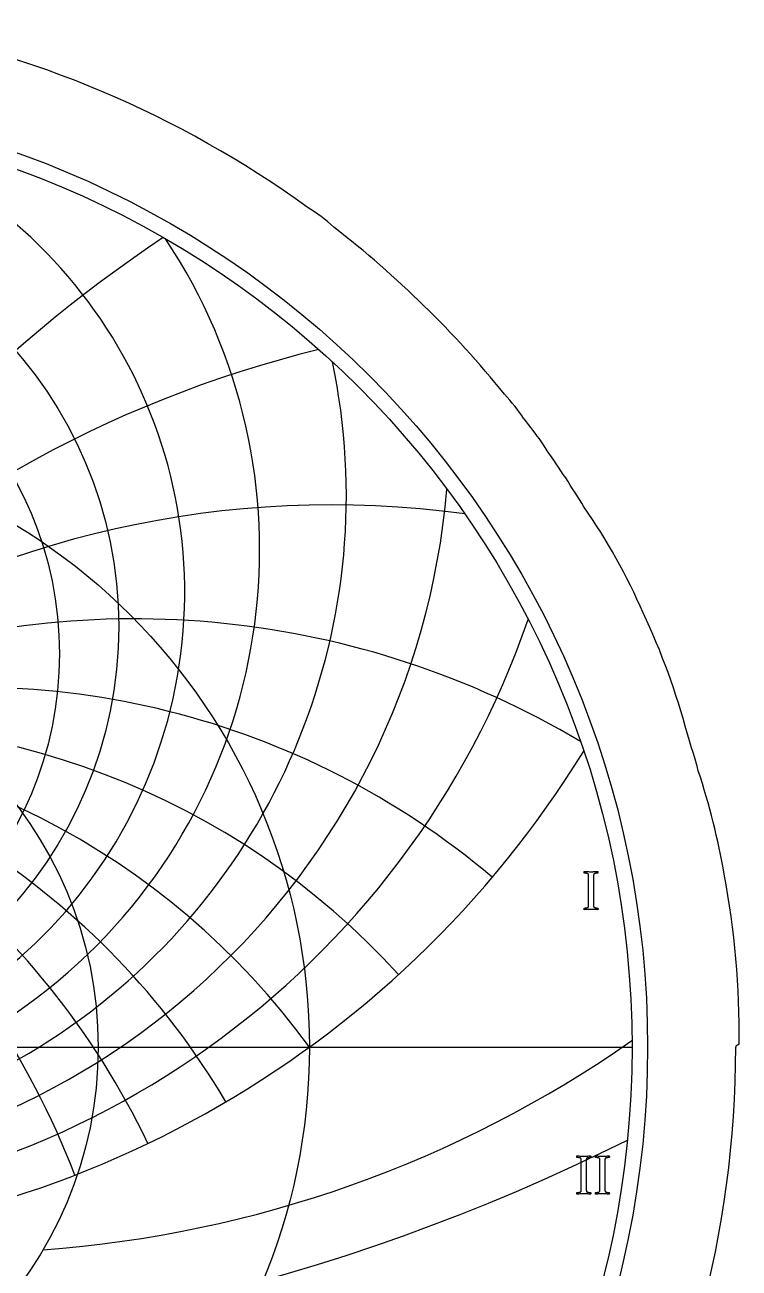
# Model space of a CAD drawing. Header units: millimetres. Extents: x -76 to 76, y -76 to 86.
# Drawn here: x 23.9 to 76.2, y -16.2 to 74.9 of the extents above; entities that cross this region are included whole.
import ezdxf

# ---------------------------------------------------------------- set-up
doc = ezdxf.new("R2010")
doc.units = ezdxf.units.MM
for name, color, linetype in [('CUT_OUTER', 1, 'Continuous'), ('ENGRAVE', 7, 'Continuous'), ('ENGRAVE_FINE', 8, 'Continuous'), ('GUIDE', 3, 'Continuous'), ('TEXT', 5, 'Continuous')]:
    doc.layers.add(name, color=color, linetype=linetype)

msp = doc.modelspace()

# ---------------------------------------------------------------- linework, layer by layer
at = {"layer": 'CUT_OUTER'}
for points in [[(61.7514, 44.3469), (62.1255, 43.7768), (62.1364, 43.7614)], [(76.24, 0.2304), (76.237, 0.2282), (75.9998, 0.0698), (76, 0)]]:
    msp.add_lwpolyline(points, dxfattribs=at)
for centre, radius, start, end in [((0.0015, 0.0052), 75.9946, 54.04621, 80.156711), ((39.0408, 52.0544), 10.9896, 46.768228, 59.48767), ((0.0238, 0.0226), 75.9672, 39.002193, 52.215806), ((48.7774, 38.2937), 14.0254, 33.421372, 42.852064), ((639.536, 483.7868), 725.9081, 217.0895539, 217.2551688), ((0.204, 0.139), 75.7532, 31.376795, 35.159114), ((28.931, 14.4551), 43.8587, 23.299138, 34.951529), ((22.9455, 9.8522), 51.2104, 14.805387, 25.380725), ((0.3681, 0.1103), 75.6158, 15.438981, 17.571434), ((21.7456, 3.2708), 54.2327, 9.97175, 18.233953), ((13.0817, 1.0018), 63.163, 359.300197, 10.638006), ((0.0001, -0.0001), 75.9999, 179.913117, 0.0001)]:
    msp.add_arc(centre, radius, start, end, dxfattribs=at)
at = {"layer": 'ENGRAVE'}
msp.add_lwpolyline([(-68.4, 0), (68.4, 0)], dxfattribs=at)
for centre, radius in [((0, 0), 68.4), ((0, 30.813), 30.813), ((0, 28.8188), 26.4723), ((0, 0), 44.7739), ((0, 0), 29.3085)]:
    msp.add_circle(centre, radius, dxfattribs=at)
for centre, radius, start, end in [((0, 33.2996), 35.6461, 104.436571, 75.563429), ((0, 36.4224), 41.1283, 146.343028, 33.656972), ((0, 40.3911), 47.4826, 168.076059, 11.923941), ((0, 45.5234), 55.0404, 184.845211, 355.154789), ((0, 52.3215), 64.3186, 199.041634, 340.958366), ((0, -32.5302), 55.3436, 36, 144), ((0, -32.5302), 55.3436, 36, 144), ((0, 61.626), 76.1739, 211.615649, 328.384351), ((19.0381, 71.0512), 86.1129, 274.154376, 304.973846)]:
    msp.add_arc(centre, radius, start, end, dxfattribs=at)
at = {"layer": 'ENGRAVE_FINE'}
for centre, radius, start, end in [((95.8579, -32.5302), 110.6872, 123.930442, 170.048526), ((95.8579, -32.5302), 110.6872, 123.930442, 170.048526), ((65.9559, -32.5302), 86.0994, 103.763547, 166.510928), ((65.9559, -32.5302), 86.0994, 103.763547, 166.510928), ((46.4388, -32.5302), 72.2459, 82.274651, 162.768996), ((46.4388, -32.5302), 72.2459, 82.274651, 162.768996), ((-31.9526, -32.5302), 63.9053, 21.249547, 120.755909), ((-31.9526, -32.5302), 63.9053, 21.249547, 120.755909), ((31.9526, -32.5302), 63.9053, 59.244091, 158.750453), ((31.9526, -32.5302), 63.9053, 59.244091, 158.750453), ((-20.1434, -32.5302), 58.8954, 25.634518, 130.214249), ((-20.1434, -32.5302), 58.8954, 25.634518, 130.214249), ((20.1434, -32.5302), 58.8954, 49.785751, 154.365482), ((20.1434, -32.5302), 58.8954, 49.785751, 154.365482), ((-9.7586, -32.5302), 56.1974, 30.500929, 137.66478), ((-9.7586, -32.5302), 56.1974, 30.500929, 137.66478), ((9.7586, -32.5302), 56.1974, 42.33522, 149.499071), ((9.7586, -32.5302), 56.1974, 42.33522, 149.499071), ((0, 129.939), 152.7524, 243.541053, 296.458947)]:
    msp.add_arc(centre, radius, start, end, dxfattribs=at)
at = {"layer": 'GUIDE'}
msp.add_circle((0, 0), 69.54, dxfattribs=at)
at = {"layer": 'TEXT'}
for points in [[(65.4046, 12.8533), (65.4668, 12.8537), (65.5281, 12.8549), (65.5887, 12.8569), (65.6484, 12.8597), (65.7084, 12.8628), (65.7697, 12.8657), (65.8324, 12.8682), (65.8965, 12.8705), (65.9039, 12.8603), (65.9089, 12.8468), (65.9115, 12.8301), (65.9116, 12.8101), (65.9098, 12.7902), (65.9067, 12.7734), (65.9023, 12.76), (65.8965, 12.7497), (65.8809, 12.7493), (65.8598, 12.7481), (65.8334, 12.7461), (65.8016, 12.7432), (65.7676, 12.7396), (65.7347, 12.7352), (65.7029, 12.7299), (65.6721, 12.7238), (65.6452, 12.7165), (65.6247, 12.7076), (65.6106, 12.6971), (65.6031, 12.685), (65.5973, 12.6618), (65.5928, 12.6354), (65.5897, 12.6057), (65.588, 12.5728), (65.587, 12.5375), (65.5864, 12.5005), (65.586, 12.462), (65.5858, 12.4218), (65.5858, 12.4153), (65.5858, 12.4088), (65.5858, 12.4024), (65.5858, 12.3959), (65.5858, 12.3894), (65.5858, 12.383), (65.5858, 12.3765), (65.5858, 12.37), (65.5858, 10.5707), (65.5858, 10.5642), (65.5858, 10.5578), (65.5858, 10.5513), (65.5858, 10.5448), (65.5858, 10.5384), (65.5858, 10.5319), (65.5858, 10.5254), (65.5858, 10.5189), (65.586, 10.4789), (65.5864, 10.4407), (65.587, 10.4045), (65.588, 10.3701), (65.5897, 10.3381), (65.5928, 10.3091), (65.5973, 10.2831), (65.6031, 10.2601), (65.6106, 10.2495), (65.6247, 10.2396), (65.6452, 10.2301), (65.6721, 10.2212), (65.7029, 10.2133), (65.7347, 10.2067), (65.7676, 10.2014), (65.8016, 10.1975), (65.8334, 10.1947), (65.8598, 10.1926), (65.8809, 10.1914), (65.8965, 10.191), (65.9023, 10.1808), (65.9067, 10.1673), (65.9098, 10.1506), (65.9116, 10.1306), (65.9115, 10.1107), (65.9089, 10.0939), (65.9039, 10.0804), (65.8965, 10.0702), (65.8324, 10.0744), (65.7697, 10.0783), (65.7084, 10.0819), (65.6484, 10.0853), (65.5887, 10.0881), (65.5281, 10.0902), (65.4668, 10.0914), (65.4046, 10.0918), (65.3439, 10.0914), (65.2827, 10.0902), (65.221, 10.0881), (65.1587, 10.0853), (65.0958, 10.0819), (65.0324, 10.0783), (64.9685, 10.0744), (64.9041, 10.0702), (64.8967, 10.0804), (64.8917, 10.0939), (64.8891, 10.1107), (64.889, 10.1306), (64.8907, 10.1506), (64.8938, 10.1673), (64.8983, 10.1808), (64.9041, 10.191), (64.9197, 10.1914), (64.9408, 10.1926), (64.9672, 10.1947), (64.999, 10.1975), (65.0331, 10.2014), (65.0664, 10.2067), (65.0989, 10.2133), (65.1306, 10.2212), (65.1583, 10.2301), (65.1786, 10.2396), (65.1917, 10.2495), (65.1975, 10.2601), (65.2052, 10.2878), (65.211, 10.3194), (65.2149, 10.3547), (65.2169, 10.3938), (65.2178, 10.4356), (65.2185, 10.479), (65.2189, 10.5241), (65.2191, 10.5707), (65.2191, 12.37), (65.2189, 12.4168), (65.2185, 12.4622), (65.2178, 12.5063), (65.2169, 12.5491), (65.2149, 12.5891), (65.211, 12.6251), (65.2052, 12.6571), (65.1975, 12.685), (65.1917, 12.6971), (65.1786, 12.7076), (65.1583, 12.7165), (65.1306, 12.7238), (65.0989, 12.7299), (65.0664, 12.7352), (65.0331, 12.7396), (64.999, 12.7432), (64.9672, 12.7461), (64.9408, 12.7481), (64.9197, 12.7493), (64.9041, 12.7497), (64.8983, 12.76), (64.8938, 12.7734), (64.8907, 12.7902), (64.889, 12.8101), (64.8891, 12.8301), (64.8917, 12.8468), (64.8967, 12.8603), (64.9041, 12.8705), (64.9685, 12.8682), (65.0324, 12.8657), (65.0958, 12.8628), (65.1587, 12.8597), (65.221, 12.8569), (65.2827, 12.8549), (65.3439, 12.8537), (65.4046, 12.8533)], [(64.8719, -7.9817), (64.934, -7.9813), (64.9954, -7.9801), (65.0559, -7.9781), (65.1156, -7.9753), (65.1756, -7.9722), (65.237, -7.9693), (65.2997, -7.9668), (65.3637, -7.9645), (65.3712, -7.9747), (65.3762, -7.9882), (65.3787, -8.0049), (65.3788, -8.0249), (65.3771, -8.0448), (65.374, -8.0616), (65.3695, -8.075), (65.3637, -8.0853), (65.3481, -8.0857), (65.3271, -8.0869), (65.3006, -8.0889), (65.2688, -8.0918), (65.2348, -8.0954), (65.2019, -8.0999), (65.1701, -8.1051), (65.1394, -8.1112), (65.1124, -8.1185), (65.0919, -8.1274), (65.0779, -8.1379), (65.0703, -8.15), (65.0645, -8.1732), (65.0601, -8.1996), (65.057, -8.2293), (65.0552, -8.2622), (65.0543, -8.2975), (65.0536, -8.3345), (65.0532, -8.373), (65.0531, -8.4132), (65.0531, -8.4197), (65.0531, -8.4262), (65.0531, -8.4326), (65.0531, -8.4391), (65.0531, -8.4456), (65.0531, -8.4521), (65.0531, -8.4585), (65.0531, -8.465), (65.0531, -10.2643), (65.0531, -10.2708), (65.0531, -10.2772), (65.0531, -10.2837), (65.0531, -10.2902), (65.0531, -10.2966), (65.0531, -10.3031), (65.0531, -10.3096), (65.0531, -10.3161), (65.0532, -10.3561), (65.0536, -10.3943), (65.0543, -10.4305), (65.0552, -10.4649), (65.057, -10.4969), (65.0601, -10.5259), (65.0645, -10.5519), (65.0703, -10.575), (65.0779, -10.5855), (65.0919, -10.5954), (65.1124, -10.6049), (65.1394, -10.6138), (65.1701, -10.6217), (65.2019, -10.6283), (65.2348, -10.6336), (65.2688, -10.6375), (65.3006, -10.6403), (65.3271, -10.6424), (65.3481, -10.6436), (65.3637, -10.644), (65.3695, -10.6542), (65.374, -10.6677), (65.3771, -10.6844), (65.3788, -10.7044), (65.3787, -10.7244), (65.3762, -10.7411), (65.3712, -10.7546), (65.3637, -10.7648), (65.2997, -10.7606), (65.237, -10.7567), (65.1756, -10.7531), (65.1156, -10.7497), (65.0559, -10.7469), (64.9954, -10.7448), (64.934, -10.7436), (64.8719, -10.7432), (64.8112, -10.7436), (64.75, -10.7448), (64.6882, -10.7469), (64.6259, -10.7497), (64.5631, -10.7531), (64.4997, -10.7567), (64.4358, -10.7606), (64.3713, -10.7648), (64.3639, -10.7546), (64.3589, -10.7411), (64.3564, -10.7244), (64.3562, -10.7044), (64.358, -10.6844), (64.3611, -10.6677), (64.3655, -10.6542), (64.3713, -10.644), (64.387, -10.6436), (64.408, -10.6424), (64.4344, -10.6403), (64.4663, -10.6375), (64.5004, -10.6336), (64.5337, -10.6283), (64.5662, -10.6217), (64.5979, -10.6138), (64.6255, -10.6049), (64.6459, -10.5954), (64.6589, -10.5855), (64.6647, -10.575), (64.6724, -10.5472), (64.6782, -10.5156), (64.6821, -10.4803), (64.6842, -10.4412), (64.6851, -10.3994), (64.6858, -10.356), (64.6862, -10.3109), (64.6863, -10.2643), (64.6863, -8.465), (64.6862, -8.4182), (64.6858, -8.3728), (64.6851, -8.3287), (64.6842, -8.2859), (64.6821, -8.2459), (64.6782, -8.2099), (64.6724, -8.1779), (64.6647, -8.15), (64.6589, -8.1379), (64.6459, -8.1274), (64.6255, -8.1185), (64.5979, -8.1112), (64.5662, -8.1051), (64.5337, -8.0999), (64.5004, -8.0954), (64.4663, -8.0918), (64.4344, -8.0889), (64.408, -8.0869), (64.387, -8.0857), (64.3713, -8.0853), (64.3655, -8.075), (64.3611, -8.0616), (64.358, -8.0448), (64.3562, -8.0249), (64.3564, -8.0049), (64.3589, -7.9882), (64.3639, -7.9747), (64.3713, -7.9645), (64.4358, -7.9668), (64.4997, -7.9693), (64.5631, -7.9722), (64.6259, -7.9753), (64.6882, -7.9781), (64.75, -7.9801), (64.8112, -7.9813), (64.8719, -7.9817)], [(66.2353, -7.9817), (66.2975, -7.9813), (66.3589, -7.9801), (66.4194, -7.9781), (66.4791, -7.9753), (66.5391, -7.9722), (66.6005, -7.9693), (66.6632, -7.9668), (66.7272, -7.9645), (66.7347, -7.9747), (66.7396, -7.9882), (66.7422, -8.0049), (66.7423, -8.0249), (66.7406, -8.0448), (66.7375, -8.0616), (66.733, -8.075), (66.7272, -8.0853), (66.7116, -8.0857), (66.6906, -8.0869), (66.6641, -8.0889), (66.6323, -8.0918), (66.5983, -8.0954), (66.5654, -8.0999), (66.5336, -8.1051), (66.5029, -8.1112), (66.4759, -8.1185), (66.4554, -8.1274), (66.4414, -8.1379), (66.4338, -8.15), (66.428, -8.1732), (66.4236, -8.1996), (66.4205, -8.2293), (66.4187, -8.2622), (66.4178, -8.2975), (66.4171, -8.3345), (66.4167, -8.373), (66.4166, -8.4132), (66.4166, -8.4197), (66.4166, -8.4262), (66.4166, -8.4326), (66.4166, -8.4391), (66.4166, -8.4456), (66.4166, -8.4521), (66.4166, -8.4585), (66.4166, -8.465), (66.4166, -10.2643), (66.4166, -10.2708), (66.4166, -10.2772), (66.4166, -10.2837), (66.4166, -10.2902), (66.4166, -10.2966), (66.4166, -10.3031), (66.4166, -10.3096), (66.4166, -10.3161), (66.4167, -10.3561), (66.4171, -10.3943), (66.4178, -10.4305), (66.4187, -10.4649), (66.4205, -10.4969), (66.4236, -10.5259), (66.428, -10.5519), (66.4338, -10.575), (66.4414, -10.5855), (66.4554, -10.5954), (66.4759, -10.6049), (66.5029, -10.6138), (66.5336, -10.6217), (66.5654, -10.6283), (66.5983, -10.6336), (66.6323, -10.6375), (66.6641, -10.6403), (66.6906, -10.6424), (66.7116, -10.6436), (66.7272, -10.644), (66.733, -10.6542), (66.7375, -10.6677), (66.7406, -10.6844), (66.7423, -10.7044), (66.7422, -10.7244), (66.7396, -10.7411), (66.7347, -10.7546), (66.7272, -10.7648), (66.6632, -10.7606), (66.6005, -10.7567), (66.5391, -10.7531), (66.4791, -10.7497), (66.4194, -10.7469), (66.3589, -10.7448), (66.2975, -10.7436), (66.2353, -10.7432), (66.1747, -10.7436), (66.1135, -10.7448), (66.0517, -10.7469), (65.9894, -10.7497), (65.9266, -10.7531), (65.8632, -10.7567), (65.7993, -10.7606), (65.7348, -10.7648), (65.7274, -10.7546), (65.7224, -10.7411), (65.7199, -10.7244), (65.7197, -10.7044), (65.7215, -10.6844), (65.7246, -10.6677), (65.729, -10.6542), (65.7348, -10.644), (65.7505, -10.6436), (65.7715, -10.6424), (65.7979, -10.6403), (65.8297, -10.6375), (65.8639, -10.6336), (65.8972, -10.6283), (65.9297, -10.6217), (65.9614, -10.6138), (65.989, -10.6049), (66.0094, -10.5954), (66.0224, -10.5855), (66.0282, -10.575), (66.0359, -10.5472), (66.0417, -10.5156), (66.0456, -10.4803), (66.0476, -10.4412), (66.0486, -10.3994), (66.0493, -10.356), (66.0497, -10.3109), (66.0498, -10.2643), (66.0498, -8.465), (66.0497, -8.4182), (66.0493, -8.3728), (66.0486, -8.3287), (66.0476, -8.2859), (66.0456, -8.2459), (66.0417, -8.2099), (66.0359, -8.1779), (66.0282, -8.15), (66.0224, -8.1379), (66.0094, -8.1274), (65.989, -8.1185), (65.9614, -8.1112), (65.9297, -8.1051), (65.8972, -8.0999), (65.8639, -8.0954), (65.8297, -8.0918), (65.7979, -8.0889), (65.7715, -8.0869), (65.7505, -8.0857), (65.7348, -8.0853), (65.729, -8.075), (65.7246, -8.0616), (65.7215, -8.0448), (65.7197, -8.0249), (65.7199, -8.0049), (65.7224, -7.9882), (65.7274, -7.9747), (65.7348, -7.9645), (65.7993, -7.9668), (65.8632, -7.9693), (65.9266, -7.9722), (65.9894, -7.9753), (66.0517, -7.9781), (66.1135, -7.9801), (66.1747, -7.9813), (66.2353, -7.9817)]]:
    msp.add_lwpolyline(points, close=True, dxfattribs=at)

doc.saveas('drawing.dxf')
